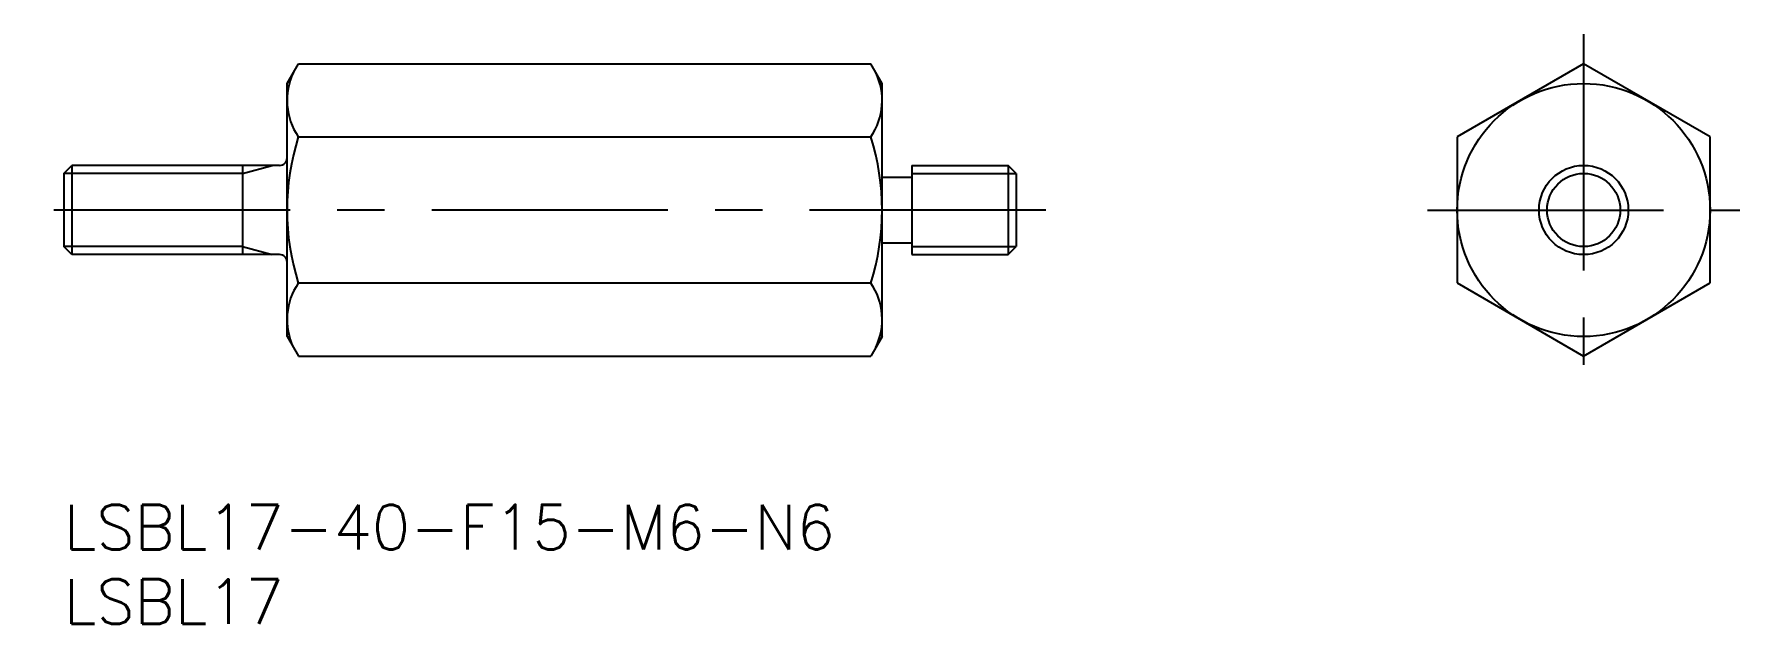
# Model space of a CAD drawing. Extents: x -2 to 113, y -8 to 32.
import ezdxf

# ---------------------------------------------------------------- set-up
doc = ezdxf.new("R2010")
doc.units = 0
doc.header["$LTSCALE"] = 0.5
doc.linetypes.add('CENTER', pattern=[50.8, 31.75, -6.35, 6.35, -6.35])
for name, color, linetype in [('MSM_CENTER', 1, 'CENTER'), ('MSM_CONTINUOUS', 7, 'CONTINUOUS'), ('MSM_NARROW', 5, 'CONTINUOUS'), ('MSM_PART_NUMBER', 7, 'CONTINUOUS')]:
    doc.layers.add(name, color=color, linetype=linetype)
doc.styles.get("Standard").update_dxf_attribs({"font": 'txt.shx', "height": 3, "bigfont": 'bigfont.shx'})

# ---------------------------------------------------------------- blocks, each defined once
blk = doc.blocks.new('*U4')
at = {"layer": 'MSM_PART_NUMBER'}
blk.add_text('LSBL17-40-F15-M6-N6', height=3, dxfattribs=at).set_placement((0, -3))
blk = doc.blocks.new('*U5')
at = {"layer": 'MSM_PART_NUMBER'}
blk.add_text('LSBL17', height=3, dxfattribs=at).set_placement((0, -8))

msp = doc.modelspace()

# ---------------------------------------------------------------- linework, layer by layer
at = {"layer": 'MSM_CENTER'}
for p, q in [((102.15, 31.63), (102.15, 8)), ((66, 19.81), (-2, 19.81)), ((91.65, 19.81), (112.65, 19.81))]:
    msp.add_line(p, q, dxfattribs=at)
at = {"layer": 'MSM_CONTINUOUS'}
for p, q in [((15, 28.31), (15.76, 29.63)), ((15.76, 29.63), (54.24, 29.63)), ((55, 28.31), (54.24, 29.63)), ((102.15, 29.63), (93.65, 24.72)), ((110.65, 24.72), (102.15, 29.63)), ((15, 11.31), (15, 28.31)), ((55, 11.31), (55, 28.31)), ((15.76, 24.72), (54.24, 24.72)), ((93.65, 24.72), (93.65, 14.91)), ((110.65, 14.91), (110.65, 24.72)), ((0, 22.27), (0.54, 22.81)), ((0, 22.27), (0, 17.36)), ((14.5, 22.81), (0.54, 22.81)), ((0.54, 22.81), (0.54, 16.81)), ((12, 22.81), (12, 16.81)), ((55, 22.01), (57, 22.01)), ((57, 22.81), (63.46, 22.81)), ((57, 22.81), (57, 16.81)), ((64, 22.27), (63.46, 22.81)), ((63.46, 22.81), (63.46, 16.81)), ((64, 22.27), (64, 17.36)), ((0.54, 16.81), (0, 17.36)), ((55, 17.61), (57, 17.61)), ((63.46, 16.81), (64, 17.36)), ((14.5, 16.81), (0.54, 16.81)), ((57, 16.81), (63.46, 16.81)), ((15.76, 14.91), (54.24, 14.91)), ((93.65, 14.91), (102.15, 10)), ((102.15, 10), (110.65, 14.91)), ((15, 11.31), (15.76, 10)), ((55, 11.31), (54.24, 10)), ((15.76, 10), (54.24, 10))]:
    msp.add_line(p, q, dxfattribs=at)
for radius in [8.5, 3]:
    msp.add_circle((102.15, 19.81), radius, dxfattribs=at)
for centre, radius, start, end in [((19.34, 27.18), 4.34, 154.3842, 214.3842), ((50.66, 27.18), 4.34, 325.6158, 25.6158), ((31.24, 19.81), 16.24, 162.412, 197.588), ((38.76, 19.81), 16.24, 342.412, 17.588), ((14.5, 23.31), 0.5, 270, 0), ((14.5, 16.31), 0.5, 0, 90), ((19.34, 12.45), 4.34, 145.6158, 205.6158), ((50.66, 12.45), 4.34, 334.3842, 34.3842)]:
    msp.add_arc(centre, radius, start, end, dxfattribs=at)
at = {"layer": 'MSM_NARROW'}
for p, q in [((12, 22.27), (0, 22.27)), ((12, 22.27), (14, 22.81)), ((57, 22.27), (64, 22.27)), ((12, 17.36), (0, 17.36)), ((12, 17.36), (14, 16.81)), ((57, 17.36), (64, 17.36))]:
    msp.add_line(p, q, dxfattribs=at)
msp.add_circle((102.15, 19.81), 2.46, dxfattribs=at)

# ---------------------------------------------------------------- block references
at = {"layer": 'MSM_CONTINUOUS'}
for name in ['*U4', '*U5']:
    msp.add_blockref(name, (0, 0), dxfattribs=at)

doc.saveas('drawing.dxf')
